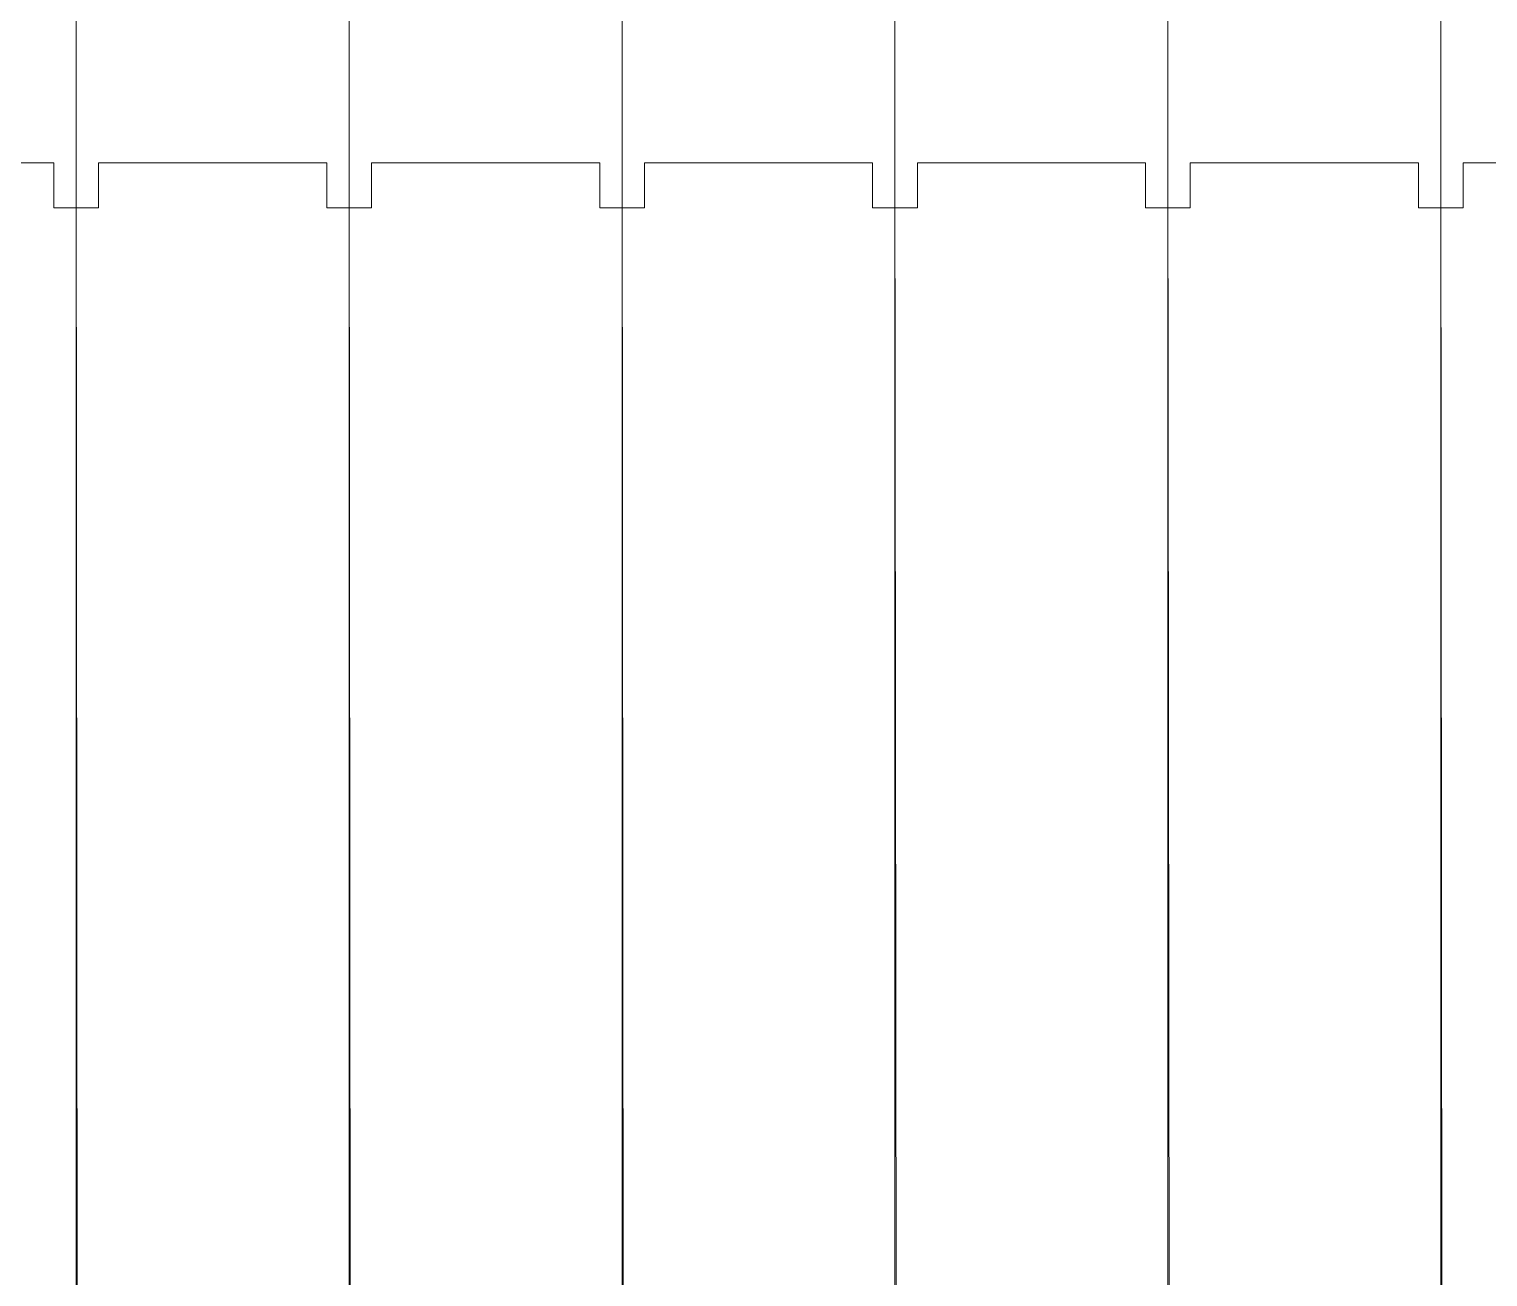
# Model space of a CAD drawing. Header units: millimetres. Extents: x 1359 to 3577, y 1336 to 3557.
# Drawn here: x 2075.41 to 2108.01, y 2548.72 to 2576.61 of the extents above; entities that cross this region are included whole.
import ezdxf

# ---------------------------------------------------------------- set-up
doc = ezdxf.new("R2010")
doc.units = ezdxf.units.MM
doc.layers.add('000-PI-Oprema', color=30, linetype='Continuous', lineweight=5)

msp = doc.modelspace()

# ---------------------------------------------------------------- linework, layer by layer
at = {"layer": '000-PI-Oprema', "color": 0, "linetype": 'ByBlock', "lineweight": 0}
for p, q in [((2076.465, 2574.322), (2076.465, 2584.672)), ((2076.465, 2574.322), (2076.465, 2584.672)), ((2076.465, 2574.322), (2076.465, 2584.672)), ((2076.465, 2574.322), (2076.465, 2584.672)), ((2082.565, 2574.322), (2082.565, 2584.672)), ((2082.565, 2574.322), (2082.565, 2584.672)), ((2082.565, 2574.322), (2082.565, 2584.672)), ((2082.565, 2574.322), (2082.565, 2584.672)), ((2088.665, 2574.322), (2088.665, 2584.672)), ((2088.665, 2574.322), (2088.665, 2584.672)), ((2088.665, 2574.322), (2088.665, 2584.672)), ((2088.665, 2574.322), (2088.665, 2584.672)), ((2094.765, 2574.322), (2094.765, 2584.672)), ((2094.765, 2574.322), (2094.765, 2584.672)), ((2094.765, 2574.322), (2094.765, 2584.672)), ((2094.765, 2574.322), (2094.765, 2584.672)), ((2100.865, 2574.322), (2100.865, 2584.672)), ((2100.865, 2574.322), (2100.865, 2584.672)), ((2100.865, 2574.322), (2100.865, 2584.672)), ((2100.865, 2574.322), (2100.865, 2584.672)), ((2106.965, 2574.322), (2106.965, 2584.672)), ((2106.965, 2574.322), (2106.965, 2584.672)), ((2106.965, 2574.322), (2106.965, 2584.672)), ((2106.965, 2574.322), (2106.965, 2584.672)), ((2076.465, 2572.622), (2076.465, 2574.322)), ((2076.465, 2572.622), (2076.465, 2574.322)), ((2076.49, 2548.121), (2076.465, 2574.322)), ((2076.49, 2548.121), (2076.465, 2574.322)), ((2082.565, 2572.622), (2082.565, 2574.322)), ((2082.565, 2572.622), (2082.565, 2574.322)), ((2082.59, 2548.121), (2082.565, 2574.322)), ((2082.59, 2548.121), (2082.565, 2574.322)), ((2088.665, 2572.622), (2088.665, 2574.322)), ((2088.665, 2572.622), (2088.665, 2574.322)), ((2088.69, 2548.121), (2088.665, 2574.322)), ((2088.69, 2548.121), (2088.665, 2574.322)), ((2094.765, 2572.622), (2094.765, 2574.322)), ((2094.765, 2572.622), (2094.765, 2574.322)), ((2094.79, 2548.121), (2094.765, 2574.322)), ((2094.79, 2548.121), (2094.765, 2574.322)), ((2100.865, 2572.622), (2100.865, 2574.322)), ((2100.865, 2572.622), (2100.865, 2574.322)), ((2100.89, 2548.121), (2100.865, 2574.322)), ((2100.89, 2548.121), (2100.865, 2574.322)), ((2106.965, 2572.622), (2106.965, 2574.322)), ((2106.965, 2572.622), (2106.965, 2574.322)), ((2106.99, 2548.121), (2106.965, 2574.322)), ((2106.99, 2548.121), (2106.965, 2574.322)), ((2070.865, 2573.622), (2075.965, 2573.622)), ((2075.965, 2573.622), (2075.965, 2573.622)), ((2075.965, 2573.622), (2075.965, 2572.622)), ((2076.465, 2573.672), (2076.465, 2573.672)), ((2076.465, 2573.672), (2076.465, 2573.672)), ((2076.465, 2573.672), (2076.465, 2573.672)), ((2076.465, 2573.672), (2076.465, 2573.672)), ((2076.965, 2573.622), (2082.065, 2573.622)), ((2076.965, 2573.622), (2076.965, 2573.622)), ((2076.965, 2573.622), (2076.965, 2572.622)), ((2082.065, 2573.622), (2082.065, 2573.622)), ((2082.065, 2573.622), (2082.065, 2572.622)), ((2082.565, 2573.672), (2082.565, 2573.672)), ((2082.565, 2573.672), (2082.565, 2573.672)), ((2082.565, 2573.672), (2082.565, 2573.672)), ((2082.565, 2573.672), (2082.565, 2573.672)), ((2083.065, 2573.622), (2088.165, 2573.622)), ((2083.065, 2573.622), (2083.065, 2573.622)), ((2083.065, 2573.622), (2083.065, 2572.622)), ((2088.165, 2573.622), (2088.165, 2573.622)), ((2088.165, 2573.622), (2088.165, 2572.622)), ((2088.665, 2573.672), (2088.665, 2573.672)), ((2088.665, 2573.672), (2088.665, 2573.672)), ((2088.665, 2573.672), (2088.665, 2573.672)), ((2088.665, 2573.672), (2088.665, 2573.672)), ((2089.165, 2573.622), (2094.265, 2573.622)), ((2089.165, 2573.622), (2089.165, 2573.622)), ((2089.165, 2573.622), (2089.165, 2572.622)), ((2094.265, 2573.622), (2094.265, 2573.622)), ((2094.265, 2573.622), (2094.265, 2572.622)), ((2094.765, 2573.672), (2094.765, 2573.672)), ((2094.765, 2573.672), (2094.765, 2573.672)), ((2094.765, 2573.672), (2094.765, 2573.672)), ((2094.765, 2573.672), (2094.765, 2573.672)), ((2095.265, 2573.622), (2100.365, 2573.622)), ((2095.265, 2573.622), (2095.265, 2573.622)), ((2095.265, 2573.622), (2095.265, 2572.622)), ((2100.365, 2573.622), (2100.365, 2573.622)), ((2100.365, 2573.622), (2100.365, 2572.622)), ((2100.865, 2573.672), (2100.865, 2573.672)), ((2100.865, 2573.672), (2100.865, 2573.672)), ((2100.865, 2573.672), (2100.865, 2573.672)), ((2100.865, 2573.672), (2100.865, 2573.672)), ((2101.365, 2573.622), (2106.465, 2573.622)), ((2101.365, 2573.622), (2101.365, 2573.622)), ((2101.365, 2573.622), (2101.365, 2572.622)), ((2106.465, 2573.622), (2106.465, 2573.622)), ((2106.465, 2573.622), (2106.465, 2572.622)), ((2106.965, 2573.672), (2106.965, 2573.672)), ((2106.965, 2573.672), (2106.965, 2573.672)), ((2106.965, 2573.672), (2106.965, 2573.672)), ((2106.965, 2573.672), (2106.965, 2573.672)), ((2107.465, 2573.622), (2112.565, 2573.622)), ((2107.465, 2573.622), (2107.465, 2573.622)), ((2107.465, 2573.622), (2107.465, 2572.622)), ((2076.465, 2572.872), (2076.465, 2572.872)), ((2076.465, 2572.872), (2076.465, 2572.872)), ((2076.465, 2572.872), (2076.465, 2572.872)), ((2076.465, 2572.872), (2076.465, 2572.872)), ((2082.565, 2572.872), (2082.565, 2572.872)), ((2082.565, 2572.872), (2082.565, 2572.872)), ((2082.565, 2572.872), (2082.565, 2572.872)), ((2082.565, 2572.872), (2082.565, 2572.872)), ((2088.665, 2572.872), (2088.665, 2572.872)), ((2088.665, 2572.872), (2088.665, 2572.872)), ((2088.665, 2572.872), (2088.665, 2572.872)), ((2088.665, 2572.872), (2088.665, 2572.872)), ((2094.765, 2572.872), (2094.765, 2572.872)), ((2094.765, 2572.872), (2094.765, 2572.872)), ((2094.765, 2572.872), (2094.765, 2572.872)), ((2094.765, 2572.872), (2094.765, 2572.872)), ((2100.865, 2572.872), (2100.865, 2572.872)), ((2100.865, 2572.872), (2100.865, 2572.872)), ((2100.865, 2572.872), (2100.865, 2572.872)), ((2100.865, 2572.872), (2100.865, 2572.872)), ((2106.965, 2572.872), (2106.965, 2572.872)), ((2106.965, 2572.872), (2106.965, 2572.872)), ((2106.965, 2572.872), (2106.965, 2572.872)), ((2106.965, 2572.872), (2106.965, 2572.872)), ((2075.965, 2572.622), (2075.965, 2572.622)), ((2076.465, 2572.622), (2075.965, 2572.622)), ((2076.465, 2572.622), (2076.465, 2572.622)), ((2076.465, 2572.622), (2076.465, 2546.322)), ((2076.465, 2572.622), (2076.465, 2572.622)), ((2076.465, 2572.622), (2076.465, 2546.322)), ((2076.465, 2572.622), (2076.465, 2572.622)), ((2076.965, 2572.622), (2076.465, 2572.622)), ((2076.465, 2572.622), (2076.465, 2572.622)), ((2076.965, 2572.622), (2076.965, 2572.622)), ((2082.065, 2572.622), (2082.065, 2572.622)), ((2082.565, 2572.622), (2082.065, 2572.622)), ((2082.565, 2572.622), (2082.565, 2572.622)), ((2082.565, 2572.622), (2082.565, 2546.322)), ((2082.565, 2572.622), (2082.565, 2572.622)), ((2082.565, 2572.622), (2082.565, 2546.322)), ((2082.565, 2572.622), (2082.565, 2572.622)), ((2083.065, 2572.622), (2082.565, 2572.622)), ((2082.565, 2572.622), (2082.565, 2572.622)), ((2083.065, 2572.622), (2083.065, 2572.622)), ((2088.165, 2572.622), (2088.165, 2572.622)), ((2088.665, 2572.622), (2088.165, 2572.622)), ((2088.665, 2572.622), (2088.665, 2572.622)), ((2088.665, 2572.622), (2088.665, 2546.322)), ((2088.665, 2572.622), (2088.665, 2572.622)), ((2088.665, 2572.622), (2088.665, 2546.322)), ((2088.665, 2572.622), (2088.665, 2572.622)), ((2089.165, 2572.622), (2088.665, 2572.622)), ((2088.665, 2572.622), (2088.665, 2572.622)), ((2089.165, 2572.622), (2089.165, 2572.622)), ((2094.265, 2572.622), (2094.265, 2572.622)), ((2094.765, 2572.622), (2094.265, 2572.622)), ((2094.765, 2572.622), (2094.765, 2572.622)), ((2094.765, 2572.622), (2094.765, 2546.322)), ((2094.765, 2572.622), (2094.765, 2572.622)), ((2094.765, 2572.622), (2094.765, 2546.322)), ((2094.765, 2572.622), (2094.765, 2572.622)), ((2095.265, 2572.622), (2094.765, 2572.622)), ((2094.765, 2572.622), (2094.765, 2572.622)), ((2095.265, 2572.622), (2095.265, 2572.622)), ((2100.365, 2572.622), (2100.365, 2572.622)), ((2100.865, 2572.622), (2100.365, 2572.622)), ((2100.865, 2572.622), (2100.865, 2572.622)), ((2100.865, 2572.622), (2100.865, 2546.322)), ((2100.865, 2572.622), (2100.865, 2572.622)), ((2100.865, 2572.622), (2100.865, 2546.322)), ((2100.865, 2572.622), (2100.865, 2572.622)), ((2101.365, 2572.622), (2100.865, 2572.622)), ((2100.865, 2572.622), (2100.865, 2572.622)), ((2101.365, 2572.622), (2101.365, 2572.622)), ((2106.465, 2572.622), (2106.465, 2572.622)), ((2106.965, 2572.622), (2106.465, 2572.622)), ((2106.965, 2572.622), (2106.965, 2572.622)), ((2106.965, 2572.622), (2106.965, 2546.322)), ((2106.965, 2572.622), (2106.965, 2572.622)), ((2106.965, 2572.622), (2106.965, 2546.322)), ((2106.965, 2572.622), (2106.965, 2572.622)), ((2107.465, 2572.622), (2106.965, 2572.622)), ((2106.965, 2572.622), (2106.965, 2572.622)), ((2107.465, 2572.622), (2107.465, 2572.622)), ((2076.465, 2571.912), (2076.465, 2571.912)), ((2076.465, 2571.912), (2076.465, 2571.912)), ((2076.465, 2571.912), (2076.465, 2571.912)), ((2076.465, 2571.912), (2076.465, 2571.912)), ((2082.565, 2571.912), (2082.565, 2571.912)), ((2082.565, 2571.912), (2082.565, 2571.912)), ((2082.565, 2571.912), (2082.565, 2571.912)), ((2082.565, 2571.912), (2082.565, 2571.912)), ((2088.665, 2571.912), (2088.665, 2571.912)), ((2088.665, 2571.912), (2088.665, 2571.912)), ((2088.665, 2571.912), (2088.665, 2571.912)), ((2088.665, 2571.912), (2088.665, 2571.912)), ((2094.765, 2571.912), (2094.765, 2571.912)), ((2094.765, 2571.912), (2094.765, 2571.912)), ((2094.765, 2571.912), (2094.765, 2571.912)), ((2094.765, 2571.912), (2094.765, 2571.912)), ((2100.865, 2571.912), (2100.865, 2571.912)), ((2100.865, 2571.912), (2100.865, 2571.912)), ((2100.865, 2571.912), (2100.865, 2571.912)), ((2100.865, 2571.912), (2100.865, 2571.912)), ((2106.965, 2571.912), (2106.965, 2571.912)), ((2106.965, 2571.912), (2106.965, 2571.912)), ((2106.965, 2571.912), (2106.965, 2571.912)), ((2106.965, 2571.912), (2106.965, 2571.912))]:
    msp.add_line(p, q, dxfattribs=at)

doc.saveas('drawing.dxf')
